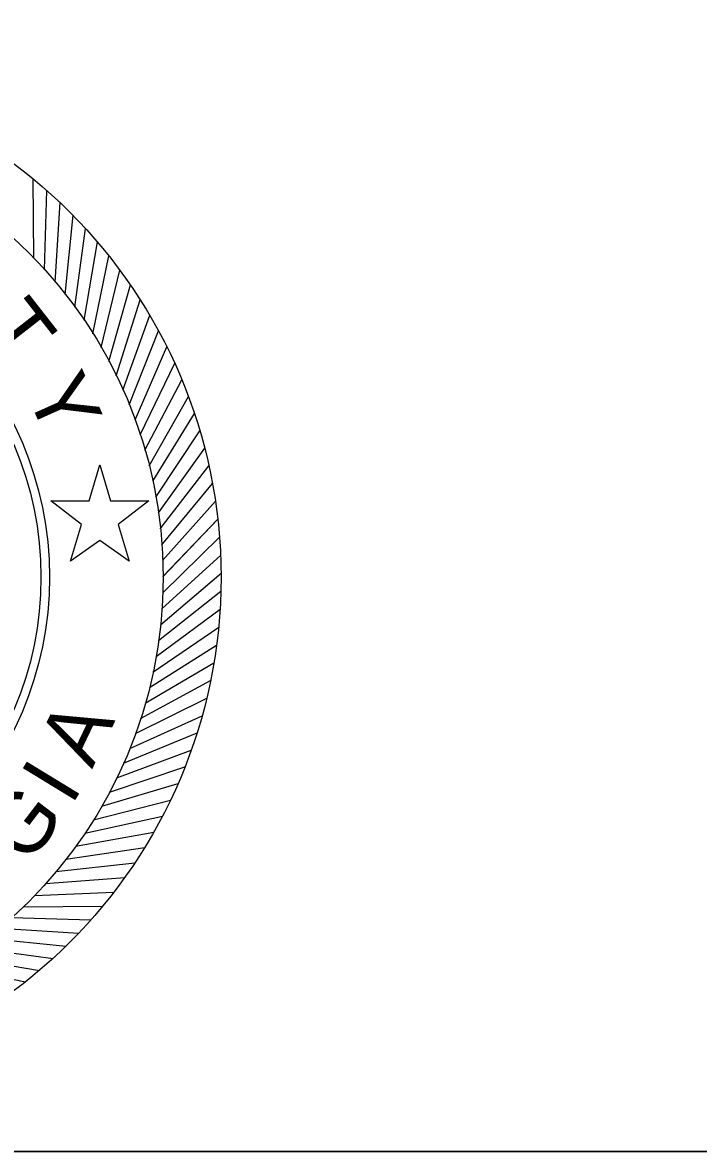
# Model space of a CAD drawing. Extents: x -3.8 to 1.77, y -4.86 to 1.05.
# Drawn here: x 0.7292 to 0.7847, y 0.0208 to 0.1136 of the extents above; entities that cross this region are included whole.
import ezdxf

# ---------------------------------------------------------------- set-up
doc = ezdxf.new("R2010")
doc.units = 0
for name, color, linetype in [('PNTDESC', 7, 'Continuous'), ('UTLE_E_UUELBOX-Cell', 7, 'Continuous'), ('UTLE_E_UUPGAE-Cell', 7, 'Continuous')]:
    doc.layers.add(name, color=color, linetype=linetype)

msp = doc.modelspace()

# ---------------------------------------------------------------- linework, layer by layer
at = {"layer": 'PNTDESC'}
msp.add_line((0.735582, 0.071012), (0.735581, 0.07101), dxfattribs=at)
for points in [[(0.73015, 0.094194), (0.73011, 0.100728)], [(0.731048, 0.093233), (0.731236, 0.099765)], [(0.731912, 0.092241), (0.732328, 0.098763)], [(0.732741, 0.09122), (0.732741, 0.09122), (0.733385, 0.097723)], [(0.733534, 0.09017), (0.734404, 0.096647)], [(0.73429, 0.089094), (0.735385, 0.095536)], [(0.735008, 0.087992), (0.736327, 0.094392)], [(0.735687, 0.086865), (0.735687, 0.086865), (0.737228, 0.093215)], [(0.736326, 0.085715), (0.738088, 0.092008)], [(0.736924, 0.084544), (0.738905, 0.090771)], [(0.737482, 0.083353), (0.737482, 0.083353), (0.739679, 0.089507)], [(0.737997, 0.082142), (0.740408, 0.088216)], [(0.73847, 0.080915), (0.741091, 0.086901)], [(0.7389, 0.079672), (0.741728, 0.085563)], [(0.739286, 0.078414), (0.742318, 0.084203)], [(0.739628, 0.077144), (0.74286, 0.082824)], [(0.739925, 0.075863), (0.743354, 0.081426)], [(0.740178, 0.074572), (0.743799, 0.080012)], [(0.740385, 0.073273), (0.744194, 0.078584)], [(0.735581, 0.07101), (0.733172, 0.069311), (0.734073, 0.072305), (0.731556, 0.074266), (0.734708, 0.074266), (0.735582, 0.077207)], [(0.735582, 0.077207), (0.736456, 0.074266), (0.739608, 0.074266), (0.737092, 0.072305), (0.737993, 0.069311), (0.735582, 0.071012)], [(0.740547, 0.071968), (0.744538, 0.077142)], [(0.740663, 0.070658), (0.740663, 0.070658), (0.744833, 0.075689)], [(0.740734, 0.069344), (0.740734, 0.069344), (0.745076, 0.074227)], [(0.740758, 0.068029), (0.745269, 0.072758)], [(0.740763, 0.068019), (0.740763, 0.068019), (0.745274, 0.072747)], [(0.740763, 0.068019), (0.740763, 0.068019), (0.745274, 0.072747)], [(0.740763, 0.068019), (0.740763, 0.068019), (0.745274, 0.072747)], [(0.740742, 0.066704), (0.745415, 0.071272)], [(0.740742, 0.066704), (0.745415, 0.071272)], [(0.740742, 0.066704), (0.745415, 0.071272)], [(0.740675, 0.06539), (0.745504, 0.069793)], [(0.740675, 0.06539), (0.745504, 0.069793)], [(0.740675, 0.06539), (0.745504, 0.069793)], [(0.740561, 0.06408), (0.745541, 0.068311)], [(0.740402, 0.062774), (0.745527, 0.066828)], [(0.740198, 0.061474), (0.745461, 0.065348)], [(0.739946, 0.060188), (0.739946, 0.060188), (0.745341, 0.063875)], [(0.73965, 0.058911), (0.74517, 0.062408)], [(0.739311, 0.05764), (0.74495, 0.060942)], [(0.738928, 0.056382), (0.744679, 0.059485)], [(0.738501, 0.055138), (0.744357, 0.058039)], [(0.738031, 0.053909), (0.738031, 0.053909), (0.743985, 0.056604)], [(0.737519, 0.052698), (0.743563, 0.055183)], [(0.736964, 0.051505), (0.736964, 0.051505), (0.743091, 0.053778)], [(0.736369, 0.050332), (0.742571, 0.05239)], [(0.735733, 0.049181), (0.742003, 0.051021)], [(0.735056, 0.048053), (0.741387, 0.049673)], [(0.734341, 0.046949), (0.734341, 0.046949), (0.740725, 0.048347)], [(0.733588, 0.04587), (0.740017, 0.047045)], [(0.732798, 0.044819), (0.739263, 0.045768)], [(0.731971, 0.043796), (0.738466, 0.044519)], [(0.73111, 0.042802), (0.737625, 0.043298)], [(0.730214, 0.041839), (0.730214, 0.041839), (0.736743, 0.042107)], [(0.729285, 0.040908), (0.735819, 0.040948)], [(0.728324, 0.04001), (0.734856, 0.039822)], [(0.727332, 0.039145), (0.733854, 0.03873)], [(0.726311, 0.038316), (0.726311, 0.038316), (0.732814, 0.037673)], [(0.725261, 0.037524), (0.731738, 0.036654)], [(0.724185, 0.036768), (0.730627, 0.035673)], [(0.723083, 0.03605), (0.729483, 0.034731)]]:
    msp.add_lwpolyline(points, dxfattribs=at)
for radius in [0.042457, 0.03771, 0.028375, 0.027675]:
    msp.add_circle((0.703074, 0.067983), radius, dxfattribs=at)
at = {"layer": 'UTLE_E_UUELBOX-Cell'}
msp.add_lwpolyline([(0.0208, 0.8959), (1.3959, 0.8959), (1.3959, 0.0208), (0.0208, 0.0208)], close=True, dxfattribs=at)
at = {"layer": 'UTLE_E_UUPGAE-Cell'}
msp.add_lwpolyline([(0.0208, 0.0208), (1.3959, 0.0208), (1.3959, 0.8959), (0.0208, 0.8959)], close=True, dxfattribs=at)

# ---------------------------------------------------------------- texts
at = {"layer": 'PNTDESC'}
for s, rotation, p in [('T', 307.98348, (0.725705, 0.088263)), ('Y', 294.17152, (0.729444, 0.083256)), ('A', 64.50713, (0.734941, 0.052175)), ('I', 58.58666, (0.733238, 0.049135)), ('G', 52.66619, (0.729663, 0.044223))]:
    msp.add_text(s, height=0.00504, rotation=rotation, dxfattribs=at).set_placement(p)

doc.saveas('drawing.dxf')
